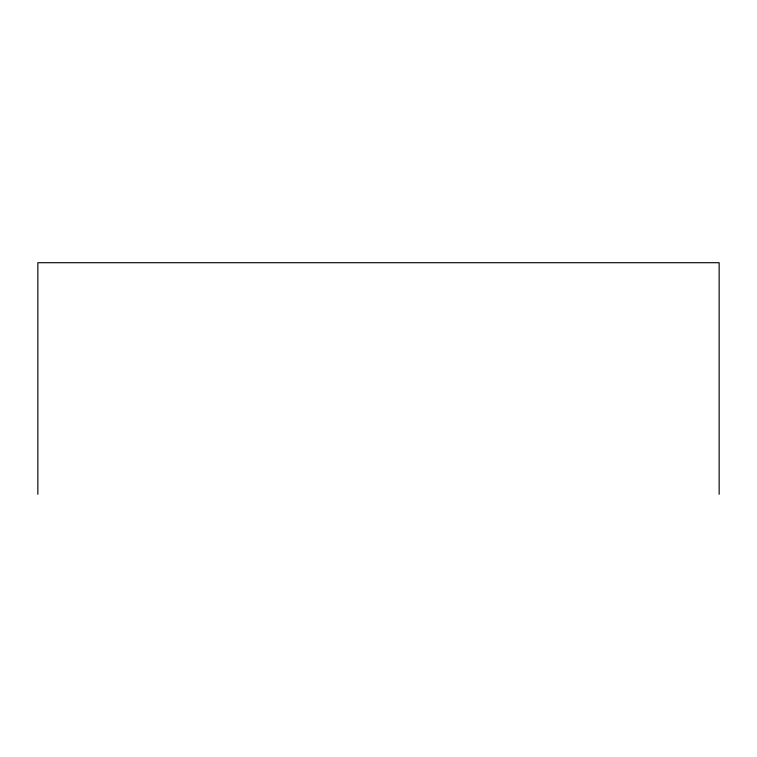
<?xml version="1.0" encoding="UTF-8"?>
<svg xmlns="http://www.w3.org/2000/svg" width="757" height="757" viewBox="0 0 757 757"><rect width="100%" height="100%" fill="white"/><g stroke="black" fill="none" stroke-linecap="round" stroke-linejoin="round"><path stroke-width="1.14" d="M719.15 494.293L719.15 262.707L37.85 262.707L37.85 494.293"/></g></svg>
